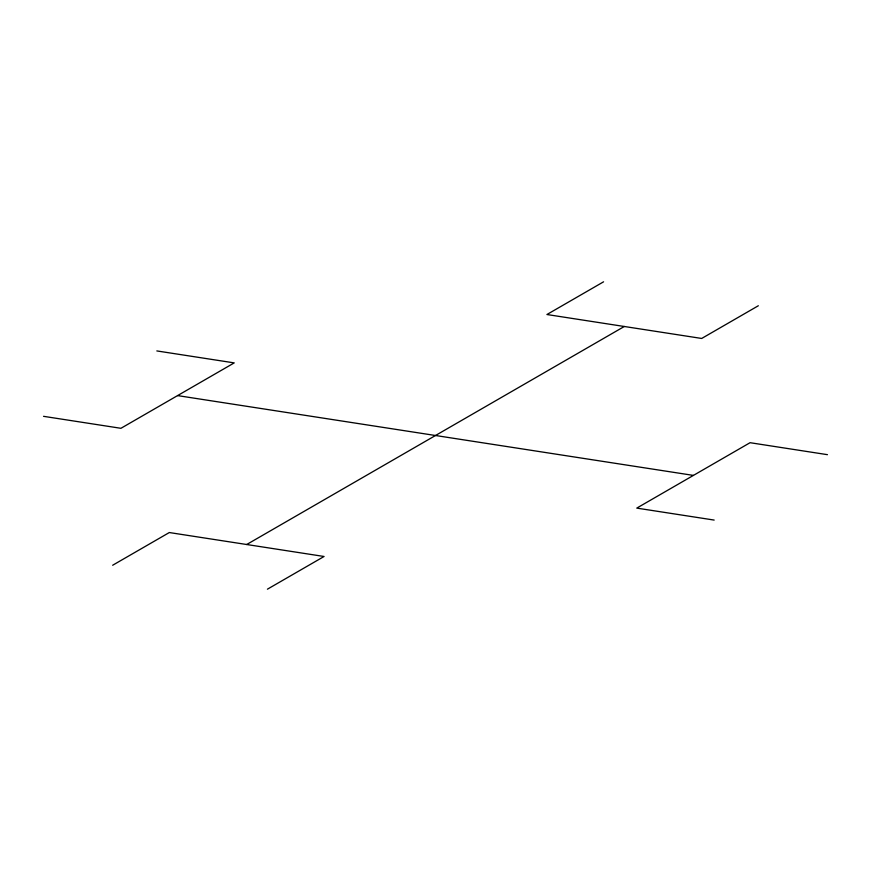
<?xml version="1.0" encoding="UTF-8"?>
<svg xmlns="http://www.w3.org/2000/svg" width="871" height="871" viewBox="0 0 871 871"><rect width="100%" height="100%" fill="white"/><g stroke="black" fill="none" stroke-linecap="round" stroke-linejoin="round"><path stroke-width="1.31" d="M112.664 565.246L169.312 532.54L324.066 556.482L267.419 589.188M603.581 281.812L546.934 314.518L701.688 338.46L758.336 305.754M246.689 544.517L624.311 326.483M156.834 350.926L234.223 362.891L120.927 428.303L43.55 416.327M827.45 454.673L750.073 442.697L636.777 508.109L714.166 520.074M177.575 395.597L693.425 475.403"/></g></svg>
